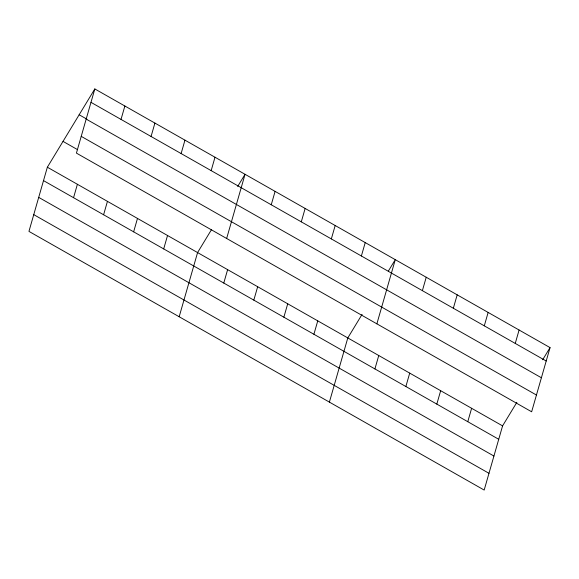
<?xml version="1.0" encoding="UTF-8"?>
<svg xmlns="http://www.w3.org/2000/svg" width="579" height="579" viewBox="0 0 579 579"><rect width="100%" height="100%" fill="white"/><g stroke="black" fill="none" stroke-linecap="round" stroke-linejoin="round"><path stroke-width="0.87" d="M94.826 88.942L76.421 153.117L531.645 411.785L550.05 347.61L94.826 88.942L47.355 167.215L28.95 231.39L484.174 490.058L502.579 425.883L516.859 402.333M73.555 197.692L77.398 184.288M121.025 119.419L124.869 106.015M103.598 214.766L107.441 201.362M151.068 136.492L154.911 123.088M133.64 231.839L137.484 218.435M181.118 153.565L184.962 140.161M163.691 248.912L167.534 235.508M211.161 170.639L215.004 157.227M179.172 316.749L197.577 252.574L211.4 229.783M226.65 238.476L245.047 174.301L237.679 186.46M223.776 283.051L227.619 269.648M271.247 204.778L275.097 191.374M253.819 300.125L257.669 286.721M301.297 221.851L305.14 208.447M283.869 317.198L287.712 303.794M331.34 238.924L335.183 225.521M313.912 334.271L317.755 320.86M361.383 255.998L365.226 242.587M329.4 402.108L347.798 337.933L362.085 314.383M376.871 323.835L395.276 259.66L388.364 271.059M374.91 368.932L378.753 355.528M422.388 290.658L426.231 277.247M405.865 386.519L409.715 373.115M453.343 308.245L457.186 294.841M436.819 404.106L440.67 390.702M484.297 325.832L488.14 312.428M467.781 421.693L471.624 408.289M515.252 343.419L519.095 330.016M542.675 359.762L550.05 347.61M90.983 102.345L546.207 361.014M79.157 114.772L86.864 119.151M86.177 119.1L541.401 377.769M81.226 136.362L536.451 395.03M63.017 141.385L77.658 149.708M47.355 167.215L502.579 425.883M43.512 180.619L498.736 439.287M38.706 197.374L493.93 456.042M33.756 214.643L488.98 473.304"/></g></svg>
